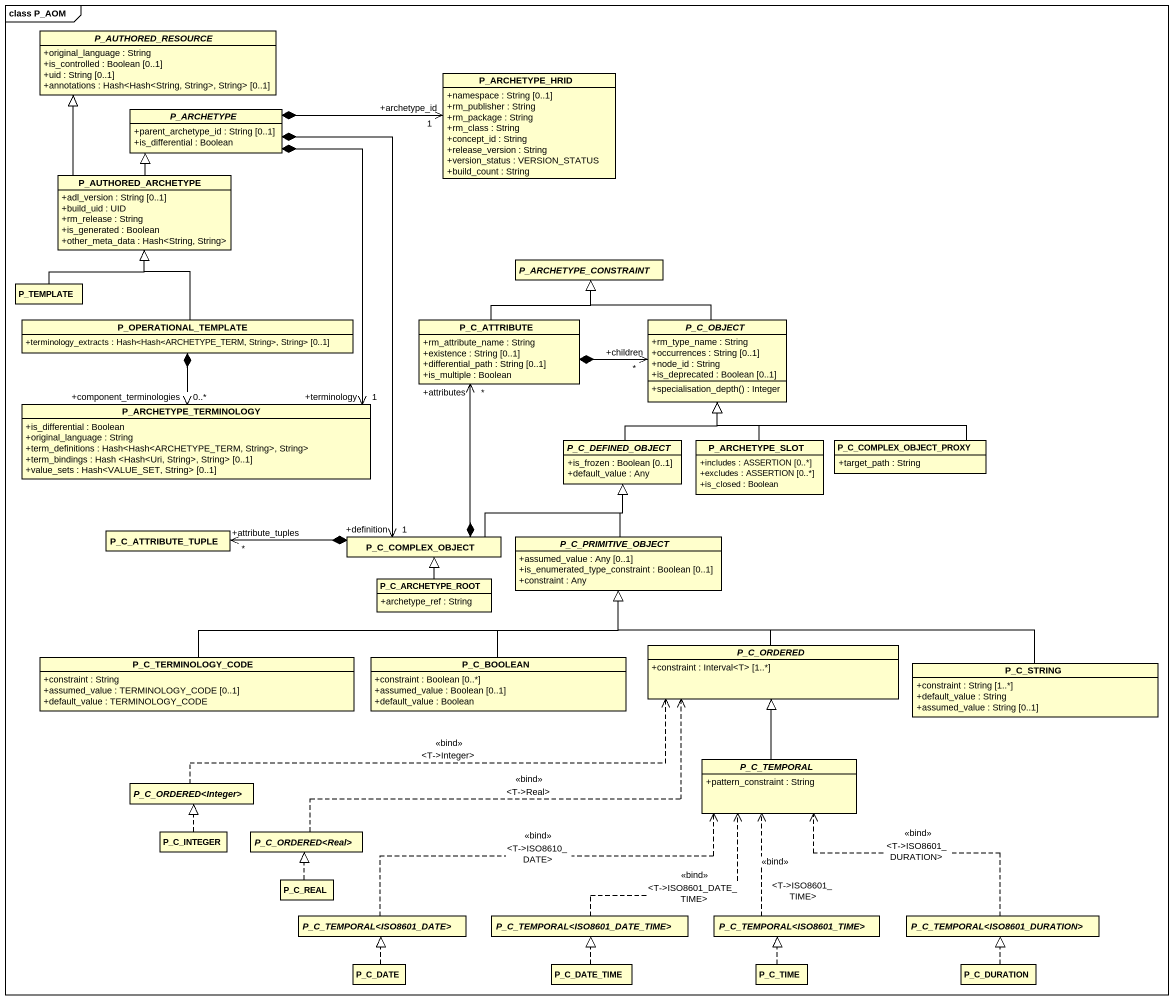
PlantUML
@startuml
mainframe class P_AOM
hide circle
hide empty members
skinparam classAttributeIconSize 0
abstract class P_AUTHORED_RESOURCE {
  +original_language : String
  +is_controlled : Boolean [0..1]
  +uid : String [0..1]
  +annotations : Hash<Hash<String, String>, String> [0..1]
}
class P_ARCHETYPE_HRID {
  +namespace : String [0..1]
  +rm_publisher : String
  +rm_package : String
  +rm_class : String
  +concept_id : String
  +release_version : String
  +version_status : VERSION_STATUS
  +build_count : String
}
abstract class P_ARCHETYPE {
  +parent_archetype_id : String [0..1]
  +is_differential : Boolean
}
class P_AUTHORED_ARCHETYPE {
  +adl_version : String [0..1]
  +build_uid : UID
  +rm_release : String
  +is_generated : Boolean
  +other_meta_data : Hash<String, String>
}
class P_TEMPLATE
abstract class P_ARCHETYPE_CONSTRAINT
class P_OPERATIONAL_TEMPLATE {
  +terminology_extracts : Hash<Hash<ARCHETYPE_TERM, String>, String> [0..1]
}
class P_C_ATTRIBUTE {
  +rm_attribute_name : String
  +existence : String [0..1]
  +differential_path : String [0..1]
  +is_multiple : Boolean
}
abstract class P_C_OBJECT {
  +rm_type_name : String
  +occurrences : String [0..1]
  +node_id : String
  +is_deprecated : Boolean [0..1]
  +specialisation_depth() : Integer
}
class P_ARCHETYPE_TERMINOLOGY {
  +is_differential : Boolean
  +original_language : String
  +term_definitions : Hash<Hash<ARCHETYPE_TERM, String>, String>
  +term_bindings : Hash <Hash<Uri, String>, String> [0..1]
  +value_sets : Hash<VALUE_SET, String> [0..1]
}
abstract class P_C_DEFINED_OBJECT {
  +is_frozen : Boolean [0..1]
  +default_value : Any
}
class P_ARCHETYPE_SLOT {
  +includes : ASSERTION [0..*]
  +excludes : ASSERTION [0..*]
  +is_closed : Boolean
}
class P_C_COMPLEX_OBJECT_PROXY {
  +target_path : String
}
class P_C_ATTRIBUTE_TUPLE
class P_C_COMPLEX_OBJECT
abstract class P_C_PRIMITIVE_OBJECT {
  +assumed_value : Any [0..1]
  +is_enumerated_type_constraint : Boolean [0..1]
  +constraint : Any
}
class P_C_ARCHETYPE_ROOT {
  +archetype_ref : String
}
abstract class P_C_ORDERED {
  +constraint : Interval<T> [1..*]
}
class P_C_TERMINOLOGY_CODE {
  +constraint : String
  +assumed_value : TERMINOLOGY_CODE [0..1]
  +default_value : TERMINOLOGY_CODE
}
class P_C_BOOLEAN {
  +constraint : Boolean [0..*]
  +assumed_value : Boolean [0..1]
  +default_value : Boolean
}
class P_C_STRING {
  +constraint : String [1..*]
  +default_value : String
  +assumed_value : String [0..1]
}
abstract class P_C_TEMPORAL {
  +pattern_constraint : String
}
abstract class "P_C_ORDERED<Integer>" as P_C_ORDERED_Integer
class P_C_INTEGER
abstract class "P_C_ORDERED<Real>" as P_C_ORDERED_Real
class P_C_REAL
abstract class "P_C_TEMPORAL<ISO8601_DATE>" as P_C_TEMPORAL_ISO8601_DATE
abstract class "P_C_TEMPORAL<ISO8601_DATE_TIME>" as P_C_TEMPORAL_ISO8601_DATE_2
abstract class "P_C_TEMPORAL<ISO8601_TIME>" as P_C_TEMPORAL_ISO8601_TIME
abstract class "P_C_TEMPORAL<ISO8601_DURATION>" as P_C_TEMPORAL_ISO8601
class P_C_DATE
class P_C_DATE_TIME
class P_C_TIME
class P_C_DURATION
P_ARCHETYPE *-right-> "+archetype_id\n1" P_ARCHETYPE_HRID
P_ARCHETYPE *--> "+terminology\n1" P_ARCHETYPE_TERMINOLOGY
P_ARCHETYPE *--> "+definition\n1" P_C_COMPLEX_OBJECT
P_AUTHORED_ARCHETYPE -up-|> P_AUTHORED_RESOURCE
P_AUTHORED_ARCHETYPE -up-|> P_ARCHETYPE
P_TEMPLATE -up-|> P_AUTHORED_ARCHETYPE
P_OPERATIONAL_TEMPLATE -up-|> P_AUTHORED_ARCHETYPE
P_OPERATIONAL_TEMPLATE *--> "+component_terminologies\n0..*" P_ARCHETYPE_TERMINOLOGY
P_C_ATTRIBUTE -up-|> P_ARCHETYPE_CONSTRAINT
P_C_ATTRIBUTE *-right-> "+children\n*" P_C_OBJECT
P_C_OBJECT -up-|> P_ARCHETYPE_CONSTRAINT
P_C_DEFINED_OBJECT -up-|> P_C_OBJECT
P_ARCHETYPE_SLOT -up-|> P_C_OBJECT
P_C_COMPLEX_OBJECT_PROXY -left-|> P_C_OBJECT
P_C_COMPLEX_OBJECT *-up-> "+attributes\n*" P_C_ATTRIBUTE
P_C_COMPLEX_OBJECT -right-|> P_C_DEFINED_OBJECT
P_C_COMPLEX_OBJECT *-left-> "+attribute_tuples\n*" P_C_ATTRIBUTE_TUPLE
P_C_PRIMITIVE_OBJECT -up-|> P_C_DEFINED_OBJECT
P_C_ARCHETYPE_ROOT -up-|> P_C_COMPLEX_OBJECT
P_C_ORDERED -up-|> P_C_PRIMITIVE_OBJECT
P_C_TERMINOLOGY_CODE -right-|> P_C_PRIMITIVE_OBJECT
P_C_BOOLEAN -up-|> P_C_PRIMITIVE_OBJECT
P_C_STRING -left-|> P_C_PRIMITIVE_OBJECT
P_C_TEMPORAL -up-|> P_C_ORDERED
P_C_ORDERED_Integer .right.> P_C_ORDERED : <<bind>>\n<T->Integer>
P_C_INTEGER .up.|> P_C_ORDERED_Integer
P_C_ORDERED_Real .right.> P_C_ORDERED : <<bind>>\n<T->Real>
P_C_REAL .up.|> P_C_ORDERED_Real
P_C_TEMPORAL_ISO8601_DATE .right.> P_C_TEMPORAL : <<bind>>\n<T->ISO8610_DATE>
P_C_TEMPORAL_ISO8601_DATE_2 .up.> P_C_TEMPORAL : <<bind>>\n<T->ISO8601_DATE_TIME>
P_C_TEMPORAL_ISO8601_TIME .up.> P_C_TEMPORAL : <<bind>>\n<T->ISO8601_TIME>
P_C_TEMPORAL_ISO8601 .up.> P_C_TEMPORAL : <<bind>>\n<T->ISO8601_DURATION>
P_C_DATE .up.|> P_C_TEMPORAL_ISO8601_DATE
P_C_DATE_TIME .up.|> P_C_TEMPORAL_ISO8601_DATE_2
P_C_TIME .up.|> P_C_TEMPORAL_ISO8601_TIME
P_C_DURATION .up.|> P_C_TEMPORAL_ISO8601
@enduml
